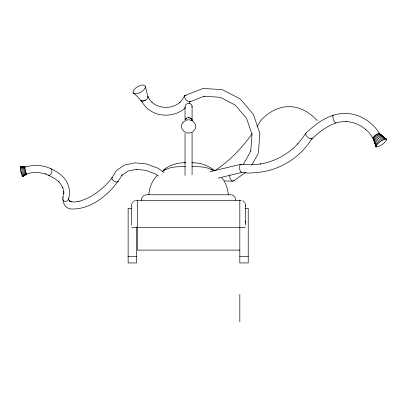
<?xml version="1.0" encoding="UTF-8"?>
<svg xmlns="http://www.w3.org/2000/svg" width="407" height="407" viewBox="0 0 407 407"><rect width="100%" height="100%" fill="white"/><g stroke="black" fill="none" stroke-linecap="round" stroke-linejoin="round"><path stroke-width="0.61" d="M185.037 119.811L185.037 107.031C184.58 102.762 191.763 101.831 192.084 106.242L192.084 120.365A3.2 2.503 0 0 0 191.9 119.689M192.033 107.127L192.084 106.242M379.665 133.954L379.66 133.628C372.624 122.197 360.093 114.006 346.53 113.451C330.662 112.688 316.712 122.833 305.799 133.323L305.54 133.608C305.947 136.35 309.086 138.904 311.843 138.914C321.199 130.103 332.89 121.133 346.403 121.566L345.96 121.566C353.251 121.902 360.302 124.842 365.837 129.574L365.557 129.355C370.955 133.791 374.481 139.901 375.844 146.749L376.226 147.024C380.423 146.408 384.437 143.417 386.65 139.84L386.64 139.311L379.426 133.465C376.851 133.842 374.389 135.673 373.031 137.871L376.226 147.024M305.54 133.608L301.633 139.25L297.588 144.068L297.868 143.757C287.998 154.441 274.547 161.671 260.19 164.011L260.607 163.924L254.355 164.642L248.021 164.774L240.552 164.362A3.795 1.486 85.3 0 0 239.703 166.127L239.748 169.215A4.406 1.73 85.3 0 0 240.669 171.81C247.013 174.221 254.919 172.451 261.681 171.983L262.098 171.902C277.95 169.317 292.806 161.34 303.703 149.537L308.44 143.92L312.133 138.177M229.752 175.066C229.441 177.366 230.433 181.161 233.226 181.151L246.016 172.192M148.881 194.785C149.216 187.551 152.254 180.469 157.412 175.361M62.836 199.476C63.492 202.472 67.979 201.882 68.422 199.059C70.747 192.292 69.251 184.544 64.83 178.963C59.91 172.843 52.727 168.915 45.309 166.641C41.677 165.695 37.897 165.369 34.152 165.527C29.548 165.43 25.168 167.913 20.62 166.29L20.442 166.468C20.34 169.887 20.94 173.769 22.838 176.623C29.055 171.159 38.492 171.978 45.991 174.069L45.635 173.937L54.477 178.352L59.005 182.015L58.593 181.583L60.373 183.603L62.948 187.953L62.658 187.322L63.838 191.951L63.726 191.219L63.782 193.595L63.868 192.847C61.584 198.947 62.948 207.458 70.411 208.923C91.86 210.343 111.956 192.404 122.115 174.949L121.698 175.275L128.119 171.026L136.482 169.281L136.091 169.358L145.635 170.319L155.24 173.901L158.257 175.941M68.422 199.059L68.524 198.26M22.838 176.623L23.107 175.931M23.016 176.445C28.398 173.611 25.972 174.537 25.249 170.431C25.234 169.592 24.359 167.328 25.239 167.104L20.62 166.29M251.841 165.049L258.384 153.098L259.87 133.577L253.434 114.418L240.196 98.906L222.415 89.713L203.154 88.411L184.595 95.686C184.162 98.469 187.037 101.786 189.84 101.816L204.248 96.189L203.871 96.205L220.228 97.309L235.317 105.118L246.561 118.284L252.019 134.549L250.763 151.124L250.875 150.799L243.162 164.759M62.841 197.899L63.131 197.141M118.218 181.308L118.035 181.715C115.705 182.88 112.2 180.688 111.788 178.2L116.331 170.558L124.583 165.049L135.175 162.841L146.535 163.985L157.962 168.249L164.199 172.456M375.844 146.749L375.834 146.22C378.047 142.643 382.061 139.657 386.258 139.041L386.64 139.311M184.595 95.686L182.168 99.878L179.792 102.488L180.087 102.259C172.309 109.081 159.625 109.081 151.842 102.259M189.072 103.454L190.191 101.526L189.84 101.816M233.72 180.835L234.101 180.281M185.383 119.536L186.579 118.366M311.843 138.914L312.098 138.629M336.111 122.685L335.536 122.894L334.676 122.075A4.299 1.257 70.7 0 1 333.358 119.444L332.702 115.878L333.068 115.156L333.816 115.476M185.21 108.048C177.279 115.084 165.573 116.951 155.667 113.416C152.396 112.113 149.425 110.297 146.724 108.048C142.201 102.996 138.935 97.09 133.298 92.974M22.583 176.45L26.379 173.758M163.919 170.828L163.919 169.566C170.045 164.891 177.803 162.51 185.49 162.764M112.357 177.513C103.724 188.527 92.074 197.863 78.358 201.551L78.851 201.465L74.593 202.035L71.083 201.679L71.713 201.836L69.139 200.585L70.182 201.592L68.62 199.511M22.273 175.936L26.17 173.418M162.235 171.495C168.9 166.809 177.355 166.417 185.21 166.763M21.922 175.112L25.936 172.868M21.561 174.043L25.697 172.156M21.21 172.797L25.463 171.327M210.073 171.683L240.552 164.362M218.02 178.139L241.921 172.395L241.514 172.476M20.894 171.459L25.249 170.431M305.799 133.323L306.262 133.231M184.946 95.396L186.111 95.477M20.635 170.126L25.076 169.541M20.452 168.88L24.954 168.712M191.819 162.805C199.445 162.49 207.127 164.957 213.207 169.566L213.207 170.828M192.323 162.764L192.908 162.764M191.916 166.763C199.196 166.488 206.858 166.697 213.324 170.482M163.919 169.566L165.99 169.566M211.136 169.566L213.207 169.566M131.736 208.328L128.134 208.328L128.134 262.932L136.533 262.932L136.533 227.009M245.228 208.328L248.224 208.328L248.224 262.932L239.825 262.932L239.825 200.127M239.825 250.112L137.296 250.112L137.296 200.127M128.134 256.318L136.533 256.318M239.825 256.318L248.224 256.318M188.309 117.816L189.224 117.827M184.218 162.764L185.307 162.805M20.355 167.806L24.893 167.999M224.562 180.861L232.651 181.201M20.35 166.987L24.888 167.45M20.442 166.468L24.949 167.104M50.87 168.783L51.282 168.936C52.747 170.915 51.597 174.781 49.186 175.448L48.438 174.924M240.964 164.28L241.392 164.479M190.105 118.035L191.483 118.956L192.084 120.34A3.546 3.017 0 0 0 189.097 117.694A3.546 3.017 0 0 0 185.312 119.465M379.426 133.465L386.258 139.041M380.133 134.346L385.251 138.66M378.983 133.46L385.536 139.036M378.357 133.628L384.523 139.311M377.599 133.949L383.282 139.835M152.142 102.488L149.766 99.878L147.878 96.627M376.755 134.407L381.908 140.578M375.88 134.966L380.484 141.488M221.81 177.645C225.676 182.514 227.956 188.573 228.246 194.785M375.04 135.587L379.115 142.501M374.287 136.233L377.889 143.554M373.677 136.854L376.892 144.566M373.25 137.413L376.19 145.477M373.031 137.871L375.834 146.22M145.411 86.727A6.904 3.17 -30.1 0 1 136.264 93.819A6.904 3.17 -30.1 0 1 136.024 87.79A6.904 3.17 -30.1 0 1 145.411 86.727L148.011 97.08M185.037 107.031L185.226 107.886M245.477 220.96L245.477 225.02M245.426 205.728L245.426 222.787M239.825 294.51L239.825 321.937M192.084 132.83L192.084 174.756M185.037 133.42L185.037 175.493M131.649 225.02L131.649 205.235A4.945 4.945 0 0 1 132.199 202.991M131.715 227.289A4.945 0.321 0 0 0 137.296 227.554L239.825 227.554A4.945 0.321 0 0 0 245.411 227.289M317.257 120.675A79.375 49.847 -90 0 0 260.648 120.675A210.388 132.117 -90 0 1 257.031 126.516M252.228 133.618A210.388 132.117 -90 0 1 214.611 170.787M147.517 96.306A3.882 1.781 -30.1 0 1 145.518 100.102A3.882 1.781 -30.1 0 1 141.061 100.132A3.882 1.781 -30.1 0 0 145.518 100.102M235.648 200.366A3.663 2.59 -90 0 0 235.561 198.84C235.109 196.556 232.957 194.79 230.627 194.785L146.495 194.785C144.17 194.79 142.018 196.556 141.565 198.84A3.663 2.59 -90 0 0 141.478 200.366M132.601 202.34A4.945 4.945 0 0 1 133.679 201.267M134.33 200.865A4.945 4.945 0 0 1 135.032 200.57M135.775 200.386A4.945 4.945 0 0 1 137.296 200.371L239.825 200.366A4.945 4.945 0 0 1 241.351 200.386M242.796 200.865A4.945 4.945 0 0 1 244.027 201.76M244.526 202.34A4.945 4.945 0 0 1 245.431 205.952M183.023 122.314L182.066 123.789A6.66 6.41 0 0 0 181.96 128.846L184.132 131.598L185.719 132.489A7.306 7.031 0 0 0 191.142 132.59L192.765 131.761L195.06 129.09A6.66 6.41 0 0 0 195.167 124.033L192.989 121.281L191.407 120.391A7.306 7.031 0 0 0 185.979 120.289L183.023 122.314"/></g></svg>
